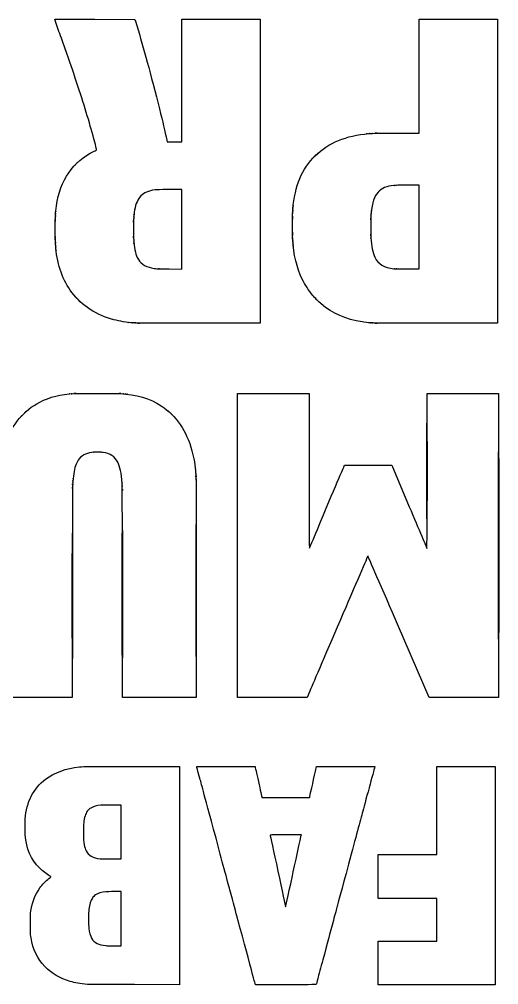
# Model space of a CAD drawing. Header units: millimetres. Extents: x -1349 to 1341, y -2680 to -1380.
# Drawn here: x -693 to -48, y -2680 to -1380 of the extents above; entities that cross this region are included whole.
import ezdxf

# ---------------------------------------------------------------- set-up
doc = ezdxf.new("R2010")
doc.units = ezdxf.units.MM
doc.layers.get('0').update_dxf_attribs({"linetype": 'CONTINUOUS'})

msp = doc.modelspace()

# ---------------------------------------------------------------- linework, layer by layer
for p, q in [((-643.1, -1385.6), (-645, -1380)), ((-645, -1380), (-591.2, -1380)), ((-591.2, -1380), (-537.3, -1380.1)), ((-537.3, -1380.1), (-536.6, -1382.3)), ((-474, -1462.4), (-474, -1380)), ((-474, -1380), (-421.4, -1380)), ((-421.4, -1380), (-368.7, -1380)), ((-368.7, -1380), (-368.7, -1584.6)), ((-155, -1456.6), (-155, -1380)), ((-155, -1380), (-102.3, -1380)), ((-102.3, -1380), (-49.6, -1380)), ((-49.6, -1380), (-49.6, -1584.6)), ((-474, -1544.9), (-474, -1462.4)), ((-155, -1533.2), (-155, -1456.6)), ((-182.2, -1533.2), (-155, -1533.2)), ((-495.4, -1538.1), (-494, -1544.8)), ((-494, -1544.8), (-484, -1544.8)), ((-484, -1544.8), (-474, -1544.9)), ((-294.8, -1563.6), (-294.2, -1563)), ((-294.1, -1563.1), (-294.8, -1563.6)), ((-368.7, -1584.6), (-368.7, -1789.2)), ((-49.6, -1584.6), (-49.6, -1789.2)), ((-474, -1609.2), (-491, -1609.2)), ((-474, -1662.7), (-474, -1609.2)), ((-155, -1603.4), (-170.4, -1603.4)), ((-155, -1659.8), (-155, -1603.4)), ((-474, -1716.2), (-474, -1662.7)), ((-155, -1716.1), (-155, -1659.8)), ((-528.9, -1707.9), (-529.4, -1707.5)), ((-529.3, -1707.5), (-528.9, -1707.9)), ((-491, -1716.1), (-474, -1716.2)), ((-170.4, -1716.1), (-155, -1716.1)), ((-615.6, -1755.3), (-616.1, -1755)), ((-616, -1754.9), (-615.6, -1755.3)), ((-610.1, -1760.8), (-609.7, -1761.3)), ((-609.7, -1761.3), (-610.1, -1760.9)), ((-292.2, -1758.1), (-290.4, -1759.9)), ((-290.4, -1759.9), (-292.2, -1758.1)), ((-368.7, -1789.2), (-452, -1789.1)), ((-49.6, -1789.2), (-132.7, -1789.1)), ((-399.2, -2088.4), (-399.2, -1883.8)), ((-399.2, -1883.8), (-351, -1883.8)), ((-351, -1883.8), (-302.8, -1883.8)), ((-302.8, -1883.8), (-302.8, -1988.2)), ((-144.2, -1988.1), (-144.2, -1883.8)), ((-144.2, -1883.8), (-96.1, -1883.8)), ((-96.1, -1883.8), (-48, -1883.8)), ((-48, -1883.8), (-48, -2088.4)), ((-488.6, -1910.9), (-489.3, -1910.3)), ((-489.2, -1910.3), (-488.6, -1910.9)), ((-487.2, -1912.3), (-488, -1911.6)), ((-487.9, -1911.6), (-487.2, -1912.3)), ((-486.1, -1913.5), (-486.7, -1912.9)), ((-486.6, -1912.8), (-486.1, -1913.5)), ((-255.7, -1981.2), (-255.3, -1980.3)), ((-255.3, -1980.3), (-223.5, -1980.3)), ((-223.5, -1980.3), (-191.7, -1980.3)), ((-191.7, -1980.3), (-168.2, -2036.2)), ((-399.2, -2293), (-399.2, -2088.4)), ((-48, -2088.4), (-48, -2293)), ((-621.4, -2151.6), (-621.5, -2293)), ((-554, -2293), (-554.1, -2150.5)), ((-454.9, -2145.1), (-454.8, -2293)), ((-141.4, -2293), (-182.5, -2197.7)), ((-302.1, -2284.6), (-305.7, -2292.9)), ((-671.1, -2293), (-720.7, -2293)), ((-621.5, -2293), (-671.1, -2293)), ((-504.4, -2293), (-554, -2293)), ((-454.8, -2293), (-504.4, -2293)), ((-352.5, -2293), (-399.2, -2293)), ((-305.7, -2292.9), (-352.5, -2293)), ((-94.7, -2293), (-141.4, -2293)), ((-48, -2293), (-94.7, -2293)), ((-539, -2385.9), (-477.2, -2385.9)), ((-477.2, -2385.9), (-477.2, -2532.8)), ((-294.4, -2392.5), (-293, -2385.9)), ((-293, -2385.9), (-253.7, -2385.9)), ((-366.6, -2427.2), (-366.4, -2427.7)), ((-366.4, -2427.7), (-334.3, -2427.7)), ((-334.3, -2427.7), (-302.2, -2427.7)), ((-302.2, -2427.7), (-302.1, -2427.3)), ((-555.8, -2437.9), (-568.5, -2437.9)), ((-555.8, -2474.2), (-555.8, -2437.9)), ((-555.8, -2510.5), (-555.8, -2474.2)), ((-313.3, -2478.1), (-334.3, -2478.1)), ((-313.4, -2478.6), (-313.3, -2478.1)), ((-568.6, -2510.5), (-555.8, -2510.5)), ((-477.2, -2532.8), (-477.2, -2679.8)), ((-555.8, -2554.5), (-565, -2554.5)), ((-555.8, -2591), (-555.8, -2554.5)), ((-555.8, -2627.4), (-555.8, -2591)), ((-565, -2627.4), (-555.8, -2627.4)), ((-477.2, -2679.8), (-538, -2679.7)), ((-375.2, -2679.8), (-375.6, -2678.2)), ((-334.3, -2679.8), (-375.2, -2679.8))]:
    msp.add_line(p, q)
msp.add_lwpolyline([(-52.4, -2532.8), (-52.4, -2679.8), (-131.1, -2679.8), (-209.9, -2679.8), (-209.9, -2650.4), (-209.9, -2621), (-170.4, -2621), (-130.9, -2621), (-130.9, -2592.2), (-130.9, -2563.5), (-170.4, -2563.5), (-209.9, -2563.5), (-209.9, -2534.1), (-209.9, -2504.7), (-170.4, -2504.7), (-130.9, -2504.7), (-130.9, -2445.3), (-130.9, -2385.9), (-91.7, -2385.9), (-52.4, -2385.9)], close=True)
for points in [[(-634.8, -1409.4), (-638.6, -1398.5), (-640.6, -1393), (-643.1, -1385.6)], [(-536.6, -1382.3), (-526.9, -1413.8), (-518.6, -1444.2), (-506.1, -1493.2)], [(-617.5, -1459.1), (-623.5, -1441.3), (-625.3, -1436.1), (-634.8, -1409.4)], [(-593.6, -1536.7), (-599.7, -1514.2), (-607.7, -1488.4), (-617.5, -1459.1)], [(-506.1, -1493.2), (-501, -1513.2), (-498.1, -1525.5), (-495.4, -1538.1)], [(-223, -1533.9), (-216, -1533.3), (-209.3, -1533.2), (-182.2, -1533.2)], [(-221.8, -1533.7), (-221.8, -1533.6), (-221.7, -1533.6), (-221.5, -1533.6)], [(-221.4, -1533.7), (-221.5, -1533.8), (-221.7, -1533.8), (-221.8, -1533.7)], [(-221.5, -1533.6), (-221.3, -1533.6), (-221.2, -1533.7), (-221.4, -1533.7)], [(-218.7, -1533.5), (-218.8, -1533.5), (-218.7, -1533.4), (-218.5, -1533.4)], [(-218.2, -1533.5), (-218.3, -1533.6), (-218.6, -1533.6), (-218.7, -1533.5)], [(-218.5, -1533.4), (-218.2, -1533.4), (-218.1, -1533.5), (-218.2, -1533.5)], [(-218, -1533.5), (-218.1, -1533.4), (-218, -1533.4), (-217.7, -1533.4)], [(-217.6, -1533.5), (-217.8, -1533.6), (-217.9, -1533.6), (-218, -1533.5)], [(-217.7, -1533.4), (-217.5, -1533.4), (-217.5, -1533.5), (-217.6, -1533.5)], [(-214.5, -1533.3), (-214.8, -1533.3), (-214.6, -1533.2), (-214.1, -1533.2)], [(-213.6, -1533.3), (-213.9, -1533.4), (-214.3, -1533.4), (-214.5, -1533.3)], [(-214.1, -1533.2), (-213.6, -1533.2), (-213.4, -1533.3), (-213.6, -1533.3)], [(-213.1, -1533.3), (-213.2, -1533.3), (-213, -1533.2), (-212.6, -1533.2)], [(-212.3, -1533.3), (-212.5, -1533.4), (-212.9, -1533.4), (-213.1, -1533.3)], [(-212.6, -1533.2), (-212.2, -1533.2), (-212, -1533.3), (-212.3, -1533.3)], [(-211.9, -1533.3), (-211.9, -1533.2), (-211.8, -1533.2), (-211.6, -1533.2)], [(-211.5, -1533.3), (-211.6, -1533.4), (-211.8, -1533.4), (-211.9, -1533.3)], [(-211.6, -1533.2), (-211.4, -1533.2), (-211.3, -1533.3), (-211.5, -1533.3)], [(-588.7, -1555.7), (-588.7, -1555.2), (-591.8, -1543.1), (-593.6, -1536.7)], [(-294.7, -1563.7), (-276.9, -1546.3), (-252.9, -1536.4), (-223, -1533.9)], [(-226.3, -1534.1), (-226.4, -1534), (-226.3, -1534), (-226.1, -1534)], [(-226, -1534.1), (-226.1, -1534.2), (-226.3, -1534.2), (-226.3, -1534.1)], [(-226.1, -1534), (-225.9, -1534), (-225.8, -1534.1), (-226, -1534.1)], [(-224.2, -1533.9), (-224.2, -1533.8), (-224.1, -1533.8), (-223.9, -1533.8)], [(-223.8, -1533.9), (-223.9, -1534), (-224.1, -1534), (-224.2, -1533.9)], [(-223.9, -1533.8), (-223.7, -1533.8), (-223.6, -1533.9), (-223.8, -1533.9)], [(-642.8, -1631.2), (-637.8, -1596.3), (-620.8, -1571.7), (-592, -1557.6)], [(-592, -1557.6), (-589.9, -1556.6), (-588.7, -1555.9), (-588.7, -1555.7)], [(-614.8, -1573), (-614.5, -1572.7), (-614.3, -1572.6), (-614.3, -1572.7)], [(-614.1, -1572.5), (-614.4, -1572.7), (-614.4, -1572.7), (-614.2, -1572.4)], [(-614.2, -1572.4), (-613.9, -1572.1), (-613.7, -1572), (-613.7, -1572.2)], [(-613.7, -1572.2), (-613.7, -1572.2), (-613.9, -1572.4), (-614.1, -1572.5)], [(-324.7, -1635.6), (-322.2, -1604.5), (-312.3, -1580.8), (-294.7, -1563.7)], [(-297, -1566), (-297.3, -1566.3), (-297.6, -1566.5), (-297.6, -1566.5)], [(-297.6, -1566.5), (-297.7, -1566.5), (-297.5, -1566.3), (-297.2, -1566)], [(-297.2, -1566), (-297, -1565.8), (-296.7, -1565.5), (-296.7, -1565.5)], [(-296.7, -1565.5), (-296.6, -1565.5), (-296.8, -1565.8), (-297, -1566)], [(-295.6, -1564.5), (-296.1, -1565.1), (-296.6, -1565.5), (-296.6, -1565.5)], [(-296.6, -1565.5), (-296.7, -1565.5), (-296.3, -1565.1), (-295.8, -1564.5)], [(-295.8, -1564.5), (-295.2, -1564), (-294.7, -1563.5), (-294.7, -1563.5)], [(-294.7, -1563.5), (-294.6, -1563.5), (-295, -1564), (-295.6, -1564.5)], [(-294.2, -1563), (-293.6, -1562.4), (-293.5, -1562.3), (-293.5, -1562.4)], [(-293.5, -1562.4), (-293.5, -1562.5), (-293.8, -1562.7), (-294.1, -1563.1)], [(-291.6, -1560.8), (-291.9, -1561), (-292, -1561), (-291.7, -1560.7)], [(-291.7, -1560.7), (-291.4, -1560.4), (-291.3, -1560.3), (-291.3, -1560.4)], [(-291.3, -1560.4), (-291.3, -1560.5), (-291.4, -1560.6), (-291.6, -1560.8)], [(-619.3, -1577.7), (-619.6, -1577.9), (-619.6, -1577.9), (-619.3, -1577.6)], [(-619.3, -1577.6), (-619.1, -1577.3), (-618.9, -1577.1), (-618.9, -1577.3)], [(-618.9, -1577.3), (-618.9, -1577.4), (-619.1, -1577.5), (-619.3, -1577.7)], [(-618.7, -1577.1), (-619, -1577.3), (-619, -1577.3), (-618.7, -1577)], [(-618.7, -1577), (-618.5, -1576.7), (-618.3, -1576.6), (-618.3, -1576.7)], [(-618.3, -1576.7), (-618.3, -1576.8), (-618.5, -1576.9), (-618.7, -1577.1)], [(-617.8, -1576.2), (-618, -1576.5), (-618.2, -1576.6), (-618.3, -1576.6)], [(-618.3, -1576.6), (-618.3, -1576.6), (-618.2, -1576.5), (-618, -1576.2)], [(-618, -1576.2), (-617.8, -1576), (-617.6, -1575.8), (-617.6, -1575.8)], [(-617.6, -1575.8), (-617.5, -1575.8), (-617.6, -1576), (-617.8, -1576.2)], [(-614.7, -1573.1), (-615, -1573.3), (-615, -1573.3), (-614.8, -1573)], [(-614.3, -1572.7), (-614.3, -1572.8), (-614.5, -1572.9), (-614.7, -1573.1)], [(-510.2, -1609.7), (-519, -1611), (-525.1, -1613.6), (-529.3, -1617.8)], [(-491, -1609.2), (-505.6, -1609.3), (-508.2, -1609.4), (-510.2, -1609.7)], [(-505.5, -1609.3), (-505.6, -1609.2), (-505.5, -1609.2), (-505.3, -1609.2)], [(-505.2, -1609.3), (-505.3, -1609.4), (-505.5, -1609.4), (-505.5, -1609.3)], [(-505.3, -1609.2), (-505.1, -1609.2), (-505, -1609.3), (-505.2, -1609.3)], [(-504.9, -1609.3), (-505, -1609.3), (-504.8, -1609.2), (-504.5, -1609.2)], [(-504.3, -1609.3), (-504.5, -1609.4), (-504.7, -1609.4), (-504.9, -1609.3)], [(-504.5, -1609.2), (-504.2, -1609.2), (-504.1, -1609.3), (-504.3, -1609.3)], [(-188.8, -1603.7), (-198.5, -1604.7), (-205.3, -1607.6), (-210.1, -1612.6)], [(-208.7, -1611.4), (-209, -1611.6), (-209, -1611.6), (-208.8, -1611.3)], [(-208.8, -1611.3), (-208.5, -1611), (-208.3, -1610.9), (-208.3, -1611)], [(-208.3, -1611), (-208.3, -1611.1), (-208.5, -1611.2), (-208.7, -1611.4)], [(-170.4, -1603.4), (-183, -1603.4), (-186.5, -1603.5), (-188.8, -1603.7)], [(-188.4, -1603.7), (-188.5, -1603.7), (-188.4, -1603.6), (-188.2, -1603.6)], [(-188.1, -1603.8), (-188.2, -1603.8), (-188.4, -1603.8), (-188.4, -1603.7)], [(-188.2, -1603.6), (-188, -1603.7), (-187.9, -1603.7), (-188.1, -1603.8)], [(-185.7, -1603.6), (-185.9, -1603.5), (-185.7, -1603.5), (-185.3, -1603.5)], [(-185, -1603.6), (-185.2, -1603.6), (-185.5, -1603.6), (-185.7, -1603.6)], [(-185.3, -1603.5), (-184.9, -1603.5), (-184.8, -1603.5), (-185, -1603.6)], [(-529.3, -1617.8), (-533.4, -1621.9), (-536.1, -1628.1), (-537.6, -1637)], [(-530, -1618.5), (-530.3, -1618.8), (-530.3, -1618.8), (-530, -1618.5)], [(-530, -1618.5), (-529.8, -1618.1), (-529.6, -1618), (-529.6, -1618.2)], [(-529.6, -1618.2), (-529.6, -1618.2), (-529.8, -1618.4), (-530, -1618.5)], [(-529.4, -1617.9), (-529.7, -1618.2), (-529.7, -1618.2), (-529.4, -1617.9)], [(-529.4, -1617.9), (-529.2, -1617.5), (-529, -1617.4), (-529, -1617.6)], [(-529, -1617.6), (-529, -1617.6), (-529.2, -1617.8), (-529.4, -1617.9)], [(-210.1, -1612.6), (-215.3, -1618.1), (-218.2, -1626.9), (-219.6, -1641.1)], [(-644.4, -1662.6), (-644.4, -1645.4), (-644.1, -1640.5), (-642.8, -1631.2)], [(-537.6, -1637), (-538.9, -1644.1), (-539.1, -1648.9), (-539.1, -1662.7)], [(-325, -1676), (-325.6, -1666.1), (-325.4, -1644.4), (-324.7, -1635.6)], [(-325, -1637.4), (-325, -1637.3), (-325, -1637.1), (-324.9, -1637)], [(-324.8, -1637.3), (-324.8, -1637.5), (-324.9, -1637.6), (-325, -1637.4)], [(-325, -1638), (-325, -1637.9), (-325, -1637.7), (-324.9, -1637.6)], [(-324.9, -1637), (-324.9, -1637), (-324.8, -1637.1), (-324.8, -1637.3)], [(-324.9, -1637.6), (-324.9, -1637.6), (-324.8, -1637.7), (-324.8, -1637.9)], [(-324.8, -1634.8), (-324.8, -1634.7), (-324.8, -1634.5), (-324.7, -1634.4)], [(-324.6, -1634.7), (-324.6, -1634.9), (-324.7, -1635), (-324.8, -1634.8)], [(-324.7, -1634.4), (-324.7, -1634.4), (-324.6, -1634.5), (-324.6, -1634.7)], [(-324.6, -1632.6), (-324.6, -1632.5), (-324.6, -1632.3), (-324.5, -1632.3)], [(-324.4, -1632.5), (-324.5, -1632.7), (-324.5, -1632.8), (-324.6, -1632.6)], [(-324.5, -1632.3), (-324.5, -1632.2), (-324.4, -1632.3), (-324.4, -1632.5)], [(-324.4, -1630.7), (-324.4, -1630.5), (-324.4, -1630.3), (-324.3, -1630.3)], [(-324.2, -1630.5), (-324.3, -1630.8), (-324.3, -1630.8), (-324.4, -1630.7)], [(-324.3, -1630.3), (-324.3, -1630.2), (-324.2, -1630.3), (-324.2, -1630.5)], [(-219.2, -1638), (-219.2, -1637.9), (-219.2, -1637.7), (-219.2, -1637.6)], [(-219.2, -1637.6), (-219.1, -1637.6), (-219.1, -1637.7), (-219.1, -1637.9)], [(-644.4, -1649.5), (-644.5, -1649.3), (-644.5, -1648.9), (-644.4, -1648.6)], [(-644.4, -1651.2), (-644.5, -1650.9), (-644.5, -1650.5), (-644.4, -1650.2)], [(-644.4, -1648.6), (-644.4, -1648.4), (-644.4, -1648.6), (-644.4, -1649.1)], [(-644.4, -1649.1), (-644.4, -1649.6), (-644.4, -1649.8), (-644.4, -1649.5)], [(-644.4, -1650.2), (-644.4, -1650), (-644.4, -1650.2), (-644.4, -1650.8)], [(-644.2, -1644.8), (-644.3, -1644.6), (-644.3, -1644.4), (-644.2, -1644.3)], [(-644.2, -1645.3), (-644.3, -1645.2), (-644.3, -1645), (-644.2, -1645)], [(-644.2, -1644.3), (-644.2, -1644.1), (-644.1, -1644.2), (-644.1, -1644.5)], [(-644.1, -1644.5), (-644.1, -1644.8), (-644.2, -1644.9), (-644.2, -1644.8)], [(-644.2, -1645), (-644.2, -1644.9), (-644.1, -1645), (-644.1, -1645.2)], [(-644.1, -1645.2), (-644.1, -1645.5), (-644.2, -1645.5), (-644.2, -1645.3)], [(-644, -1641.6), (-644.1, -1641.4), (-644.1, -1641.3), (-644, -1641.2)], [(-644, -1642.2), (-644.1, -1642), (-644.1, -1641.8), (-644, -1641.8)], [(-644, -1641.2), (-644, -1641.1), (-643.9, -1641.2), (-643.9, -1641.4)], [(-643.9, -1641.4), (-643.9, -1641.7), (-644, -1641.7), (-644, -1641.6)], [(-644, -1641.8), (-644, -1641.7), (-643.9, -1641.8), (-643.9, -1642)], [(-643.9, -1642), (-643.9, -1642.3), (-644, -1642.3), (-644, -1642.2)], [(-643.8, -1639.2), (-643.9, -1639), (-643.9, -1638.9), (-643.8, -1638.8)], [(-643.8, -1638.8), (-643.8, -1638.7), (-643.7, -1638.9), (-643.7, -1639.1)], [(-643.7, -1639.1), (-643.7, -1639.3), (-643.8, -1639.3), (-643.8, -1639.2)], [(-538.9, -1648.3), (-538.9, -1648.2), (-538.9, -1648), (-538.9, -1647.8)], [(-538.9, -1647.8), (-538.8, -1647.7), (-538.8, -1647.8), (-538.8, -1648.1)], [(-538.8, -1648.1), (-538.8, -1648.4), (-538.8, -1648.5), (-538.9, -1648.3)], [(-538.7, -1645.2), (-538.6, -1645.1), (-538.5, -1645.2), (-538.6, -1645.4)], [(-538.7, -1645.5), (-538.7, -1645.4), (-538.7, -1645.2), (-538.7, -1645.2)], [(-538.6, -1645.4), (-538.6, -1645.6), (-538.6, -1645.7), (-538.7, -1645.5)], [(-538.5, -1643.4), (-538.5, -1643.2), (-538.5, -1643), (-538.5, -1643)], [(-538.5, -1643), (-538.4, -1642.9), (-538.3, -1643), (-538.4, -1643.2)], [(-538.4, -1643.2), (-538.4, -1643.5), (-538.4, -1643.5), (-538.5, -1643.4)], [(-325.4, -1644.9), (-325.3, -1644.6), (-325.3, -1644.9), (-325.3, -1645.4)], [(-325.4, -1645.8), (-325.4, -1645.5), (-325.4, -1645.1), (-325.4, -1644.9)], [(-325.3, -1645.4), (-325.3, -1645.9), (-325.3, -1646.1), (-325.4, -1645.8)], [(-325.4, -1646.6), (-325.3, -1646.4), (-325.3, -1646.6), (-325.3, -1647.1)], [(-325.4, -1647.5), (-325.4, -1647.3), (-325.4, -1646.9), (-325.4, -1646.6)], [(-325.3, -1647.1), (-325.3, -1647.6), (-325.3, -1647.8), (-325.4, -1647.5)], [(-325.4, -1648.2), (-325.3, -1648), (-325.3, -1648.2), (-325.3, -1648.7)], [(-325.4, -1649.1), (-325.4, -1648.9), (-325.4, -1648.5), (-325.4, -1648.2)], [(-325.3, -1648.7), (-325.3, -1649.2), (-325.3, -1649.4), (-325.4, -1649.1)], [(-325.2, -1640.1), (-325.1, -1640), (-325.1, -1640.1), (-325.1, -1640.4)], [(-325.2, -1640.7), (-325.2, -1640.5), (-325.2, -1640.2), (-325.2, -1640.1)], [(-325.1, -1640.4), (-325.1, -1640.8), (-325.1, -1640.9), (-325.2, -1640.7)], [(-325.2, -1641.4), (-325.2, -1641.2), (-325.2, -1641.1), (-325.1, -1641)], [(-325, -1641.3), (-325, -1641.5), (-325.1, -1641.5), (-325.2, -1641.4)], [(-325.1, -1641), (-325.1, -1640.9), (-325, -1641), (-325, -1641.3)], [(-324.8, -1637.9), (-324.8, -1638.1), (-324.9, -1638.2), (-325, -1638)], [(-219.6, -1641.1), (-220, -1645.5), (-220.2, -1668.2), (-219.9, -1673.9)], [(-220, -1648.4), (-220, -1648.2), (-220, -1648), (-220, -1647.8)], [(-220, -1647.8), (-219.9, -1647.7), (-219.9, -1647.9), (-219.9, -1648.2)], [(-219.9, -1648.2), (-219.9, -1648.5), (-219.9, -1648.6), (-220, -1648.4)], [(-220, -1649), (-219.9, -1648.8), (-219.9, -1649), (-219.9, -1649.6)], [(-220, -1650), (-220, -1649.7), (-220, -1649.3), (-220, -1649)], [(-219.9, -1649.6), (-219.9, -1650.1), (-219.9, -1650.3), (-220, -1650)], [(-219.8, -1644.5), (-219.7, -1644.3), (-219.7, -1644.5), (-219.7, -1644.8)], [(-219.8, -1645), (-219.8, -1644.9), (-219.8, -1644.6), (-219.8, -1644.5)], [(-219.7, -1644.8), (-219.7, -1645.1), (-219.7, -1645.2), (-219.8, -1645)], [(-219.6, -1641.7), (-219.5, -1641.5), (-219.5, -1641.7), (-219.5, -1641.9)], [(-219.6, -1642.2), (-219.6, -1642), (-219.6, -1641.8), (-219.6, -1641.7)], [(-219.5, -1641.9), (-219.5, -1642.2), (-219.5, -1642.3), (-219.6, -1642.2)], [(-219.1, -1637.9), (-219.1, -1638.1), (-219.1, -1638.2), (-219.2, -1638)], [(-644.4, -1652.3), (-644.5, -1652.2), (-644.5, -1651.9), (-644.4, -1651.8)], [(-644.4, -1650.8), (-644.4, -1651.3), (-644.4, -1651.5), (-644.4, -1651.2)], [(-644.4, -1651.8), (-644.4, -1651.7), (-644.3, -1651.8), (-644.3, -1652)], [(-644.3, -1652), (-644.3, -1652.3), (-644.4, -1652.4), (-644.4, -1652.3)], [(-643.6, -1687.8), (-644.3, -1680.6), (-644.4, -1677.3), (-644.4, -1662.6)], [(-539.1, -1651.6), (-539.1, -1651.4), (-539.1, -1651.1), (-539.1, -1651)], [(-539.1, -1651), (-539, -1650.9), (-539, -1651), (-539, -1651.4)], [(-539, -1651.4), (-539, -1651.7), (-539, -1651.8), (-539.1, -1651.6)], [(-539.1, -1652.2), (-539, -1652), (-539, -1652.2), (-539, -1652.6)], [(-539.1, -1653.1), (-539.1, -1652.8), (-539.1, -1652.4), (-539.1, -1652.2)], [(-539, -1652.6), (-539, -1653.1), (-539, -1653.3), (-539.1, -1653.1)], [(-539.1, -1662.7), (-539.1, -1668.7), (-539, -1675.1), (-538.9, -1676.9)], [(-644.4, -1673.5), (-644.5, -1673.3), (-644.5, -1672.9), (-644.4, -1672.6)], [(-644.4, -1674.8), (-644.5, -1674.6), (-644.5, -1674.3), (-644.4, -1674.1)], [(-644.4, -1676.6), (-644.5, -1676.3), (-644.5, -1675.8), (-644.4, -1675.5)], [(-644.4, -1672.6), (-644.4, -1672.4), (-644.4, -1672.6), (-644.4, -1673.1)], [(-644.4, -1673.1), (-644.4, -1673.6), (-644.4, -1673.8), (-644.4, -1673.5)], [(-644.4, -1674.1), (-644.4, -1673.9), (-644.4, -1674.1), (-644.4, -1674.5)], [(-644.4, -1674.5), (-644.4, -1674.9), (-644.4, -1675), (-644.4, -1674.8)], [(-644.4, -1675.5), (-644.4, -1675.2), (-644.4, -1675.5), (-644.4, -1676.1)], [(-644.4, -1676.1), (-644.4, -1676.7), (-644.4, -1676.9), (-644.4, -1676.6)], [(-539.1, -1672.2), (-539, -1672), (-539, -1672.2), (-539, -1672.7)], [(-539.1, -1673.1), (-539.1, -1672.9), (-539.1, -1672.5), (-539.1, -1672.2)], [(-539, -1672.7), (-539, -1673.2), (-539, -1673.4), (-539.1, -1673.1)], [(-539.1, -1674.2), (-539.1, -1674), (-539.1, -1673.8), (-539.1, -1673.6)], [(-539.1, -1673.6), (-539, -1673.5), (-539, -1673.6), (-539, -1674)], [(-539, -1674), (-539, -1674.3), (-539, -1674.4), (-539.1, -1674.2)], [(-325.4, -1666.9), (-325.3, -1666.6), (-325.3, -1666.8), (-325.3, -1667.3)], [(-325.4, -1667.8), (-325.4, -1667.5), (-325.4, -1667.1), (-325.4, -1666.9)], [(-325.3, -1667.3), (-325.3, -1667.8), (-325.3, -1668), (-325.4, -1667.8)], [(-325.4, -1668.4), (-325.3, -1668.2), (-325.3, -1668.4), (-325.3, -1668.8)], [(-325.4, -1669.2), (-325.4, -1668.9), (-325.4, -1668.6), (-325.4, -1668.4)], [(-325.3, -1668.8), (-325.3, -1669.3), (-325.3, -1669.4), (-325.4, -1669.2)], [(-325.4, -1670), (-325.3, -1669.7), (-325.3, -1669.9), (-325.3, -1670.5)], [(-325.4, -1671), (-325.4, -1670.7), (-325.4, -1670.3), (-325.4, -1670)], [(-325.3, -1670.5), (-325.3, -1671.1), (-325.3, -1671.3), (-325.4, -1671)], [(-325.2, -1674.9), (-325.2, -1674.8), (-325.2, -1674.6), (-325.2, -1674.4)], [(-325.2, -1674.4), (-325.1, -1674.3), (-325.1, -1674.4), (-325.1, -1674.7)], [(-325.1, -1674.7), (-325.1, -1674.9), (-325.1, -1675.1), (-325.2, -1674.9)], [(-325.2, -1675.8), (-325.2, -1675.6), (-325.2, -1675.3), (-325.2, -1675.2)], [(-325.2, -1675.2), (-325.1, -1675.1), (-325.1, -1675.2), (-325.1, -1675.6)], [(-325.1, -1675.6), (-325.1, -1675.9), (-325.1, -1676), (-325.2, -1675.8)], [(-312.1, -1729.8), (-319.6, -1714.4), (-323.8, -1696.9), (-325, -1676)], [(-220, -1669.5), (-219.9, -1669.2), (-219.9, -1669.5), (-219.9, -1670)], [(-220, -1670.5), (-220, -1670.1), (-220, -1669.7), (-220, -1669.5)], [(-219.9, -1670), (-219.9, -1670.6), (-219.9, -1670.8), (-220, -1670.5)], [(-220, -1671.6), (-220, -1671.4), (-220, -1671.2), (-220, -1671)], [(-220, -1671), (-219.9, -1670.9), (-219.9, -1671.1), (-219.9, -1671.4)], [(-219.9, -1671.4), (-219.9, -1671.7), (-219.9, -1671.8), (-220, -1671.6)], [(-219.9, -1673.9), (-219.2, -1685.6), (-217.5, -1694.1), (-214.5, -1700.4)], [(-219.8, -1675), (-219.8, -1674.8), (-219.8, -1674.6), (-219.8, -1674.4)], [(-219.8, -1674.4), (-219.7, -1674.3), (-219.7, -1674.4), (-219.7, -1674.8)], [(-219.7, -1674.8), (-219.7, -1675.1), (-219.7, -1675.2), (-219.8, -1675)], [(-644.2, -1680.3), (-644.3, -1680.1), (-644.3, -1679.9), (-644.2, -1679.9)], [(-644.2, -1681.2), (-644.3, -1681), (-644.3, -1680.7), (-644.2, -1680.6)], [(-644.2, -1679.9), (-644.2, -1679.8), (-644.1, -1679.9), (-644.1, -1680.1)], [(-644.1, -1680.1), (-644.1, -1680.4), (-644.2, -1680.4), (-644.2, -1680.3)], [(-644.2, -1680.6), (-644.2, -1680.4), (-644.1, -1680.6), (-644.1, -1680.9)], [(-644.1, -1680.9), (-644.2, -1681.2), (-644.2, -1681.4), (-644.2, -1681.2)], [(-644, -1684.2), (-644.1, -1684.1), (-644.1, -1683.9), (-644, -1683.7)], [(-644, -1683.7), (-644, -1683.6), (-643.9, -1683.7), (-643.9, -1684)], [(-643.9, -1684), (-643.9, -1684.3), (-644, -1684.4), (-644, -1684.2)], [(-643.8, -1686.6), (-643.9, -1686.5), (-643.9, -1686.3), (-643.8, -1686.2)], [(-643.8, -1686.2), (-643.8, -1686.2), (-643.7, -1686.3), (-643.7, -1686.5)], [(-643.7, -1686.5), (-643.7, -1686.7), (-643.8, -1686.8), (-643.8, -1686.6)], [(-622, -1747.7), (-634.1, -1731.6), (-641.3, -1711.6), (-643.6, -1687.8)], [(-538.9, -1677), (-538.8, -1676.9), (-538.8, -1677), (-538.8, -1677.2)], [(-538.9, -1676.9), (-538.3, -1687.2), (-536.7, -1694.9), (-534, -1700.8)], [(-538.9, -1677.5), (-538.9, -1677.4), (-538.9, -1677.1), (-538.9, -1677)], [(-538.8, -1677.2), (-538.8, -1677.5), (-538.8, -1677.6), (-538.9, -1677.5)], [(-538.7, -1680.1), (-538.7, -1679.9), (-538.7, -1679.8), (-538.7, -1679.7)], [(-538.7, -1679.7), (-538.6, -1679.6), (-538.5, -1679.7), (-538.6, -1679.9)], [(-538.6, -1679.9), (-538.6, -1680.2), (-538.6, -1680.2), (-538.7, -1680.1)], [(-538.5, -1681.9), (-538.4, -1681.8), (-538.3, -1681.9), (-538.4, -1682.1)], [(-538.5, -1682.2), (-538.5, -1682.1), (-538.5, -1681.9), (-538.5, -1681.9)], [(-538.4, -1682.1), (-538.4, -1682.4), (-538.4, -1682.4), (-538.5, -1682.2)], [(-325, -1678.3), (-325, -1678.1), (-325, -1678), (-324.9, -1677.9)], [(-324.8, -1678.2), (-324.8, -1678.4), (-324.9, -1678.4), (-325, -1678.3)], [(-325, -1678.9), (-325, -1678.7), (-325, -1678.6), (-324.9, -1678.5)], [(-324.8, -1678.8), (-324.8, -1679), (-324.9, -1679), (-325, -1678.9)], [(-324.9, -1677.9), (-324.9, -1677.8), (-324.8, -1678), (-324.8, -1678.2)], [(-324.9, -1678.5), (-324.9, -1678.4), (-324.8, -1678.5), (-324.8, -1678.8)], [(-324.8, -1681.5), (-324.8, -1681.3), (-324.8, -1681.1), (-324.7, -1681.1)], [(-324.6, -1681.3), (-324.6, -1681.6), (-324.7, -1681.6), (-324.8, -1681.5)], [(-324.7, -1681.1), (-324.7, -1681), (-324.6, -1681.1), (-324.6, -1681.3)], [(-324.6, -1683.6), (-324.6, -1683.5), (-324.6, -1683.3), (-324.5, -1683.3)], [(-324.4, -1683.5), (-324.5, -1683.7), (-324.5, -1683.8), (-324.6, -1683.6)], [(-324.5, -1683.3), (-324.5, -1683.2), (-324.4, -1683.3), (-324.4, -1683.5)], [(-324.4, -1685.6), (-324.4, -1685.5), (-324.4, -1685.3), (-324.3, -1685.2)], [(-324.2, -1685.5), (-324.3, -1685.7), (-324.3, -1685.8), (-324.4, -1685.6)], [(-324.3, -1685.2), (-324.3, -1685.2), (-324.2, -1685.3), (-324.2, -1685.5)], [(-643.4, -1690.6), (-643.5, -1690.4), (-643.5, -1690.3), (-643.4, -1690.2)], [(-643.4, -1690.2), (-643.4, -1690.1), (-643.3, -1690.3), (-643.3, -1690.5)], [(-643.3, -1690.5), (-643.3, -1690.7), (-643.4, -1690.7), (-643.4, -1690.6)], [(-534, -1700.8), (-530.6, -1708.1), (-524.3, -1712.7), (-514.7, -1714.8)], [(-214.5, -1700.4), (-210.2, -1709.5), (-201.9, -1714.5), (-188.8, -1715.8)], [(-529.4, -1707.5), (-529.8, -1707.2), (-529.9, -1707), (-529.7, -1707)], [(-529.7, -1707), (-529.7, -1707), (-529.5, -1707.2), (-529.3, -1707.5)], [(-529, -1707.9), (-529, -1707.7), (-528.9, -1707.8), (-528.6, -1708.2)], [(-528.7, -1708.2), (-528.9, -1708.1), (-529, -1707.9), (-529, -1707.9)], [(-528.6, -1708.2), (-528.3, -1708.5), (-528.4, -1708.5), (-528.7, -1708.2)], [(-514.7, -1714.8), (-509.5, -1716), (-509.3, -1716), (-491, -1716.1)], [(-505.5, -1716.1), (-505.6, -1716), (-505.5, -1716), (-505.3, -1716)], [(-505.2, -1716.1), (-505.3, -1716.1), (-505.5, -1716.1), (-505.5, -1716.1)], [(-505.3, -1716), (-505.1, -1716), (-505, -1716), (-505.2, -1716.1)], [(-504.9, -1716.1), (-505, -1716), (-504.8, -1716), (-504.5, -1716)], [(-504.3, -1716.1), (-504.5, -1716.1), (-504.7, -1716.1), (-504.9, -1716.1)], [(-504.5, -1716), (-504.2, -1716), (-504.1, -1716), (-504.3, -1716.1)], [(-188.8, -1715.8), (-186.5, -1716.1), (-183, -1716.1), (-170.4, -1716.1)], [(-188.4, -1715.9), (-188.5, -1715.8), (-188.4, -1715.8), (-188.2, -1715.8)], [(-188.1, -1715.9), (-188.2, -1715.9), (-188.4, -1715.9), (-188.4, -1715.9)], [(-188.2, -1715.8), (-188, -1715.8), (-187.9, -1715.8), (-188.1, -1715.9)], [(-185.7, -1716.1), (-185.9, -1716), (-185.7, -1716), (-185.3, -1716)], [(-185, -1716.1), (-185.2, -1716.1), (-185.5, -1716.1), (-185.7, -1716.1)], [(-185.3, -1716), (-184.9, -1716), (-184.8, -1716), (-185, -1716.1)], [(-298, -1751.7), (-303.8, -1744.7), (-308.1, -1738.1), (-312.1, -1729.8)], [(-565.5, -1784.5), (-589, -1778.4), (-608.3, -1765.8), (-622, -1747.7)], [(-616.1, -1755), (-616.5, -1754.6), (-616.6, -1754.4), (-616.5, -1754.4)], [(-616.5, -1754.4), (-616.4, -1754.4), (-616.2, -1754.6), (-616, -1754.9)], [(-286.6, -1763.2), (-289.4, -1760.8), (-295.6, -1754.6), (-298, -1751.7)], [(-615.3, -1755.7), (-615.3, -1755.5), (-615.2, -1755.7), (-614.9, -1756)], [(-615, -1756.1), (-615.2, -1755.9), (-615.3, -1755.7), (-615.3, -1755.7)], [(-614.9, -1756), (-614.7, -1756.3), (-614.7, -1756.3), (-615, -1756.1)], [(-611.2, -1759.8), (-611.5, -1759.6), (-611.7, -1759.4), (-611.5, -1759.4)], [(-611.5, -1759.4), (-611.4, -1759.4), (-611.3, -1759.6), (-611.1, -1759.8)], [(-611.1, -1759.8), (-610.9, -1760.1), (-610.9, -1760.1), (-611.2, -1759.8)], [(-610.1, -1760.9), (-610.5, -1760.6), (-610.7, -1760.4), (-610.5, -1760.4)], [(-610.5, -1760.4), (-610.5, -1760.4), (-610.3, -1760.6), (-610.1, -1760.8)], [(-294.1, -1756.3), (-294.1, -1756.1), (-293.8, -1756.4), (-292.2, -1758.1)], [(-292.2, -1758.1), (-293.2, -1757.1), (-294.1, -1756.3), (-294.1, -1756.3)], [(-231.7, -1787.4), (-253.5, -1784), (-271.5, -1776.1), (-286.6, -1763.2)], [(-538, -1788.8), (-549.3, -1787.9), (-557.2, -1786.6), (-565.5, -1784.5)], [(-546.8, -1788.1), (-546.9, -1788), (-546.8, -1788), (-546.6, -1788)], [(-546.4, -1788.1), (-546.6, -1788.2), (-546.8, -1788.2), (-546.8, -1788.1)], [(-546.6, -1788), (-546.3, -1788), (-546.3, -1788.1), (-546.4, -1788.1)], [(-542.5, -1788.5), (-542.5, -1788.4), (-542.4, -1788.4), (-542.2, -1788.4)], [(-542.1, -1788.5), (-542.2, -1788.6), (-542.4, -1788.6), (-542.5, -1788.5)], [(-542.2, -1788.4), (-542, -1788.4), (-541.9, -1788.4), (-542.1, -1788.5)], [(-540.6, -1788.7), (-540.7, -1788.7), (-540.6, -1788.6), (-540.3, -1788.6)], [(-540.1, -1788.7), (-540.2, -1788.8), (-540.4, -1788.8), (-540.6, -1788.7)], [(-540.3, -1788.6), (-540.1, -1788.6), (-539.9, -1788.7), (-540.1, -1788.7)], [(-452, -1789.1), (-512.2, -1789.1), (-536, -1789), (-538, -1788.8)], [(-537.6, -1788.9), (-537.7, -1788.8), (-537.6, -1788.8), (-537.3, -1788.8)], [(-537.1, -1788.9), (-537.2, -1789), (-537.5, -1789), (-537.6, -1788.9)], [(-537.3, -1788.8), (-537.1, -1788.8), (-537, -1788.8), (-537.1, -1788.9)], [(-536.9, -1788.9), (-537, -1788.8), (-536.8, -1788.8), (-536.6, -1788.8)], [(-536.5, -1788.9), (-536.7, -1789), (-536.8, -1789), (-536.9, -1788.9)], [(-536.6, -1788.8), (-536.4, -1788.8), (-536.4, -1788.8), (-536.5, -1788.9)], [(-533.4, -1789.1), (-533.7, -1789.1), (-533.5, -1789), (-533, -1789)], [(-532.5, -1789.1), (-532.8, -1789.2), (-533.2, -1789.2), (-533.4, -1789.1)], [(-533, -1789), (-532.5, -1789), (-532.3, -1789.1), (-532.5, -1789.1)], [(-531.9, -1789.1), (-532.1, -1789.1), (-531.9, -1789), (-531.5, -1789)], [(-531.1, -1789.1), (-531.4, -1789.2), (-531.8, -1789.2), (-531.9, -1789.1)], [(-531.5, -1789), (-531.1, -1789), (-530.9, -1789.1), (-531.1, -1789.1)], [(-218.7, -1788.8), (-223.2, -1788.4), (-228.8, -1787.8), (-231.7, -1787.4)], [(-223.4, -1788.5), (-223.4, -1788.4), (-223.3, -1788.4), (-223.1, -1788.4)], [(-223, -1788.5), (-223.1, -1788.6), (-223.3, -1788.6), (-223.4, -1788.5)], [(-223.1, -1788.4), (-222.9, -1788.4), (-222.8, -1788.4), (-223, -1788.5)], [(-221.2, -1788.7), (-221.2, -1788.6), (-221.1, -1788.6), (-220.9, -1788.6)], [(-220.8, -1788.7), (-220.9, -1788.8), (-221.1, -1788.8), (-221.2, -1788.7)], [(-220.9, -1788.6), (-220.7, -1788.6), (-220.6, -1788.6), (-220.8, -1788.7)], [(-220.6, -1788.7), (-220.7, -1788.6), (-220.5, -1788.6), (-220.3, -1788.6)], [(-220.2, -1788.7), (-220.4, -1788.8), (-220.5, -1788.8), (-220.6, -1788.7)], [(-220.3, -1788.6), (-220.1, -1788.6), (-220, -1788.6), (-220.2, -1788.7)], [(-132.7, -1789.1), (-195.5, -1789.1), (-216.5, -1789), (-218.7, -1788.8)], [(-218.3, -1788.9), (-218.4, -1788.8), (-218.3, -1788.8), (-218.1, -1788.8)], [(-217.8, -1788.9), (-218, -1789), (-218.2, -1789), (-218.3, -1788.9)], [(-218.1, -1788.8), (-217.8, -1788.8), (-217.7, -1788.8), (-217.8, -1788.9)], [(-217.5, -1788.9), (-217.7, -1788.8), (-217.5, -1788.8), (-217.3, -1788.8)], [(-217, -1788.9), (-217.2, -1789), (-217.4, -1789), (-217.5, -1788.9)], [(-217.3, -1788.8), (-217, -1788.8), (-216.9, -1788.8), (-217, -1788.9)], [(-214.1, -1789.1), (-214.4, -1789.1), (-214.2, -1789), (-213.7, -1789)], [(-213.3, -1789.1), (-213.5, -1789.2), (-213.9, -1789.2), (-214.1, -1789.1)], [(-213.7, -1789), (-213.2, -1789), (-213, -1789.1), (-213.3, -1789.1)], [(-212.7, -1789.1), (-212.8, -1789.1), (-212.7, -1789), (-212.3, -1789)], [(-212, -1789.1), (-212.2, -1789.2), (-212.5, -1789.2), (-212.7, -1789.1)], [(-212.3, -1789), (-211.9, -1789), (-211.8, -1789.1), (-212, -1789.1)], [(-211.7, -1789.1), (-211.7, -1789), (-211.6, -1789), (-211.4, -1789)], [(-211.3, -1789.1), (-211.4, -1789.2), (-211.6, -1789.2), (-211.7, -1789.1)], [(-211.4, -1789), (-211.2, -1789), (-211.1, -1789), (-211.3, -1789.1)], [(-665.2, -1895.4), (-651.6, -1888.4), (-637.2, -1884.8), (-619.1, -1884)], [(-625.6, -1884.3), (-625.7, -1884.3), (-625.5, -1884.2), (-625.3, -1884.2)], [(-625.2, -1884.4), (-625.4, -1884.4), (-625.5, -1884.4), (-625.6, -1884.3)], [(-625.3, -1884.2), (-625.1, -1884.2), (-625.1, -1884.3), (-625.2, -1884.4)], [(-622.9, -1884.2), (-623.1, -1884.1), (-622.9, -1884.1), (-622.7, -1884.1)], [(-622.4, -1884.2), (-622.6, -1884.2), (-622.8, -1884.2), (-622.9, -1884.2)], [(-622.7, -1884.1), (-622.4, -1884.1), (-622.3, -1884.1), (-622.4, -1884.2)], [(-622.2, -1884.1), (-622.3, -1884.1), (-622.2, -1884), (-622, -1884)], [(-621.8, -1884.2), (-622, -1884.2), (-622.2, -1884.2), (-622.2, -1884.1)], [(-622, -1884), (-621.7, -1884), (-621.7, -1884.1), (-621.8, -1884.2)], [(-619.2, -1884), (-619.4, -1883.9), (-619.2, -1883.9), (-618.7, -1883.9)], [(-618.3, -1884), (-618.5, -1884), (-618.9, -1884), (-619.2, -1884)], [(-619.1, -1884), (-615.1, -1883.9), (-562.4, -1883.8), (-557.5, -1884)], [(-618.7, -1883.9), (-618.2, -1883.9), (-618, -1883.9), (-618.3, -1884)], [(-617.8, -1884), (-617.9, -1883.9), (-617.7, -1883.9), (-617.4, -1883.9)], [(-617.2, -1884), (-617.4, -1884), (-617.6, -1884), (-617.8, -1884)], [(-617.4, -1883.9), (-617.1, -1883.9), (-617, -1883.9), (-617.2, -1884)], [(-616.9, -1883.9), (-616.9, -1883.9), (-616.8, -1883.8), (-616.6, -1883.8)], [(-616.5, -1884), (-616.6, -1884), (-616.8, -1884), (-616.9, -1883.9)], [(-616.6, -1883.8), (-616.4, -1883.8), (-616.3, -1883.9), (-616.5, -1884)], [(-558.3, -1884), (-558.5, -1883.9), (-558.4, -1883.9), (-558, -1883.9)], [(-557.6, -1884), (-557.8, -1884), (-558.1, -1884), (-558.3, -1884)], [(-558, -1883.9), (-557.6, -1883.9), (-557.4, -1883.9), (-557.6, -1884)], [(-557.5, -1884), (-535.6, -1884.7), (-516.9, -1890.2), (-501.7, -1900.4)], [(-557.1, -1884), (-557.3, -1883.9), (-557.1, -1883.9), (-556.7, -1883.9)], [(-556.4, -1884), (-556.6, -1884), (-557, -1884), (-557.1, -1884)], [(-556.7, -1883.9), (-556.3, -1883.9), (-556.1, -1883.9), (-556.4, -1884)], [(-553.6, -1884.1), (-553.6, -1884.1), (-553.5, -1884), (-553.3, -1884)], [(-553.2, -1884.2), (-553.3, -1884.2), (-553.5, -1884.2), (-553.6, -1884.1)], [(-553.3, -1884), (-553.1, -1884), (-553, -1884.1), (-553.2, -1884.2)], [(-553, -1884.1), (-553, -1884.1), (-552.9, -1884), (-552.7, -1884)], [(-552.6, -1884.2), (-552.7, -1884.2), (-552.9, -1884.2), (-553, -1884.1)], [(-552.7, -1884), (-552.5, -1884), (-552.4, -1884.1), (-552.6, -1884.2)], [(-550.4, -1884.3), (-550.5, -1884.3), (-550.3, -1884.2), (-550.1, -1884.2)], [(-550, -1884.4), (-550.2, -1884.4), (-550.3, -1884.4), (-550.4, -1884.3)], [(-550.1, -1884.2), (-549.9, -1884.2), (-549.9, -1884.3), (-550, -1884.4)], [(-548.2, -1884.5), (-548.3, -1884.5), (-548.2, -1884.4), (-547.9, -1884.4)], [(-547.8, -1884.6), (-548, -1884.6), (-548.1, -1884.6), (-548.2, -1884.5)], [(-547.9, -1884.4), (-547.7, -1884.4), (-547.7, -1884.5), (-547.8, -1884.6)], [(-711.6, -1950.6), (-702.5, -1925.4), (-686.4, -1906.3), (-665.2, -1895.4)], [(-685.3, -1909.6), (-685.6, -1909.9), (-685.7, -1909.9), (-685.4, -1909.6)], [(-685.4, -1909.6), (-685.1, -1909.2), (-685, -1909.1), (-685, -1909.3)], [(-685, -1909.3), (-685, -1909.3), (-685.1, -1909.5), (-685.3, -1909.6)], [(-684.3, -1908.7), (-684.7, -1908.9), (-684.7, -1908.9), (-684.4, -1908.6)], [(-684.4, -1908.6), (-684.2, -1908.2), (-684, -1908.1), (-684, -1908.3)], [(-684, -1908.3), (-684, -1908.3), (-684.1, -1908.5), (-684.3, -1908.7)], [(-501.7, -1900.4), (-481.9, -1913.6), (-467.8, -1934.4), (-460.5, -1960.9)], [(-492.3, -1907.5), (-492.3, -1907.4), (-492.1, -1907.5), (-491.9, -1907.8)], [(-492, -1907.9), (-492.1, -1907.7), (-492.3, -1907.6), (-492.3, -1907.5)], [(-491.9, -1907.8), (-491.6, -1908.1), (-491.6, -1908.1), (-492, -1907.9)], [(-489.3, -1910.3), (-489.9, -1909.8), (-490, -1909.6), (-489.9, -1909.6)], [(-489.9, -1909.6), (-489.8, -1909.6), (-489.5, -1909.9), (-489.2, -1910.3)], [(-690.5, -1914.8), (-690.8, -1915.1), (-690.8, -1915), (-690.6, -1914.7)], [(-690.6, -1914.7), (-690.3, -1914.4), (-690.1, -1914.3), (-690.1, -1914.5)], [(-690.1, -1914.5), (-690.1, -1914.5), (-690.3, -1914.7), (-690.5, -1914.8)], [(-689.5, -1913.8), (-689.8, -1914.1), (-689.8, -1914.1), (-689.6, -1913.7)], [(-689.6, -1913.7), (-689.3, -1913.4), (-689.2, -1913.3), (-689.2, -1913.5)], [(-689.2, -1913.5), (-689.2, -1913.5), (-689.3, -1913.7), (-689.5, -1913.8)], [(-488, -1911.6), (-488.7, -1911), (-488.8, -1910.8), (-488.7, -1910.8)], [(-488.7, -1910.8), (-488.6, -1910.8), (-488.3, -1911.1), (-487.9, -1911.6)], [(-486.7, -1912.9), (-487.3, -1912.4), (-487.4, -1912.2), (-487.3, -1912.2)], [(-487.3, -1912.2), (-487.2, -1912.2), (-487, -1912.5), (-486.6, -1912.8)], [(-144.4, -1935.8), (-144.4, -1907.2), (-144.3, -1930.7), (-144.3, -1988.1)], [(-144.4, -2040.2), (-144.4, -2011.5), (-144.4, -1964.5), (-144.4, -1935.8)], [(-460.5, -1960.9), (-457.9, -1970.4), (-456.3, -1980.3), (-455.3, -1993.2)], [(-48, -1986.1), (-47.9, -1929.8), (-47.9, -1975.8), (-47.9, -2088.4)], [(-613.7, -1973.7), (-614.9, -1975.5), (-616.1, -1978.2), (-617.1, -1981.2)], [(-595.4, -1963.1), (-603.7, -1964.2), (-609.7, -1967.7), (-613.7, -1973.7)], [(-611.3, -1970.8), (-611.6, -1971), (-611.6, -1971), (-611.4, -1970.7)], [(-611.4, -1970.7), (-611.1, -1970.4), (-611, -1970.3), (-611, -1970.4)], [(-611, -1970.4), (-611, -1970.5), (-611.1, -1970.6), (-611.3, -1970.8)], [(-610.1, -1969.5), (-610.3, -1969.8), (-610.5, -1969.9), (-610.5, -1969.9)], [(-610.5, -1969.9), (-610.6, -1969.9), (-610.5, -1969.8), (-610.3, -1969.5)], [(-610.3, -1969.5), (-610.1, -1969.3), (-609.9, -1969.2), (-609.8, -1969.2)], [(-609.8, -1969.2), (-609.8, -1969.2), (-609.9, -1969.3), (-610.1, -1969.5)], [(-580.1, -1963.1), (-583.2, -1962.7), (-592.2, -1962.7), (-595.4, -1963.1)], [(-593, -1962.9), (-593.1, -1962.9), (-593, -1962.8), (-592.7, -1962.8)], [(-592.5, -1962.9), (-592.6, -1963), (-592.8, -1963), (-593, -1962.9)], [(-592.7, -1962.8), (-592.4, -1962.8), (-592.3, -1962.9), (-592.5, -1962.9)], [(-583, -1962.9), (-583.2, -1962.9), (-583.1, -1962.8), (-582.8, -1962.8)], [(-582.5, -1962.9), (-582.7, -1963), (-582.9, -1963), (-583, -1962.9)], [(-582.8, -1962.8), (-582.5, -1962.8), (-582.4, -1962.9), (-582.5, -1962.9)], [(-580.8, -1963.1), (-580.8, -1963.1), (-580.7, -1963), (-580.5, -1963)], [(-580.4, -1963.1), (-580.5, -1963.2), (-580.7, -1963.2), (-580.8, -1963.1)], [(-580.5, -1963), (-580.3, -1963), (-580.2, -1963.1), (-580.4, -1963.1)], [(-560.3, -1976.2), (-564.1, -1968.7), (-570.6, -1964.3), (-580.1, -1963.1)], [(-617.1, -1981.2), (-619.2, -1987.5), (-620.3, -1994.7), (-621.1, -2006.8)], [(-554.4, -2005.1), (-555.5, -1990.5), (-557.2, -1982.4), (-560.3, -1976.2)], [(-455.9, -1985.7), (-456, -1985.5), (-456, -1985.3), (-455.9, -1985.3)], [(-455.9, -1985.3), (-455.8, -1985.2), (-455.8, -1985.3), (-455.8, -1985.5)], [(-455.8, -1985.5), (-455.8, -1985.8), (-455.9, -1985.8), (-455.9, -1985.7)], [(-302.8, -1988.2), (-302.8, -2075.9), (-302.7, -2092.4), (-302.5, -2092)], [(-291.8, -2066.7), (-268.2, -2010.7), (-256.1, -1982.1), (-255.7, -1981.2)], [(-144.3, -1988.1), (-144.3, -2045.5), (-144.4, -2069), (-144.4, -2040.2)], [(-144.4, -2092.3), (-144.3, -2092.4), (-144.2, -2046.4), (-144.2, -1988.1)], [(-48, -2190.8), (-48, -2134.5), (-48, -2042.4), (-48, -1986.1)], [(-620.6, -2000.7), (-620.7, -2000.6), (-620.7, -2000.4), (-620.6, -2000.4)], [(-620.6, -2000.4), (-620.5, -2000.3), (-620.5, -2000.4), (-620.5, -2000.6)], [(-620.5, -2000.6), (-620.5, -2000.9), (-620.6, -2000.9), (-620.6, -2000.7)], [(-620.4, -1998.8), (-620.5, -1998.6), (-620.5, -1998.4), (-620.4, -1998.4)], [(-620.4, -1998.4), (-620.3, -1998.3), (-620.3, -1998.4), (-620.3, -1998.6)], [(-620.3, -1998.6), (-620.3, -1998.9), (-620.4, -1998.9), (-620.4, -1998.8)], [(-455.3, -1992.2), (-455.4, -1992.1), (-455.4, -1991.9), (-455.3, -1991.8)], [(-455.3, -1991.8), (-455.3, -1991.8), (-455.2, -1991.9), (-455.2, -1992.1)], [(-455.2, -1992.1), (-455.2, -1992.3), (-455.3, -1992.4), (-455.3, -1992.2)], [(-455.3, -1993.2), (-454.9, -1996.9), (-454.9, -2008.1), (-454.9, -2145.1)], [(-455.1, -1995.2), (-455.2, -1995.1), (-455.2, -1994.8), (-455.1, -1994.7)], [(-455.1, -1995.8), (-455.2, -1995.6), (-455.2, -1995.5), (-455.1, -1995.4)], [(-455.1, -1994.7), (-455.1, -1994.6), (-455, -1994.7), (-455, -1994.9)], [(-455, -1994.9), (-455, -1995.2), (-455.1, -1995.3), (-455.1, -1995.2)], [(-455.1, -1995.4), (-455.1, -1995.3), (-455, -1995.5), (-455, -1995.7)], [(-455, -1995.7), (-455, -1995.9), (-455.1, -1995.9), (-455.1, -1995.8)], [(-454.9, -1999.3), (-455, -1999.1), (-455, -1998.8), (-454.9, -1998.6)], [(-454.9, -2000.3), (-455, -2000.1), (-455, -1999.8), (-454.9, -1999.7)], [(-454.9, -1998.6), (-454.9, -1998.4), (-454.8, -1998.5), (-454.8, -1998.9)], [(-454.8, -1998.9), (-454.8, -1999.3), (-454.9, -1999.5), (-454.9, -1999.3)], [(-454.9, -1999.7), (-454.9, -1999.5), (-454.8, -1999.7), (-454.8, -2000)], [(-454.8, -2000), (-454.8, -2000.3), (-454.9, -2000.4), (-454.9, -2000.3)], [(-621.1, -2006.8), (-621.3, -2009.2), (-621.4, -2047.6), (-621.4, -2151.6)], [(-621.2, -2010.4), (-621.3, -2010.2), (-621.3, -2009.9), (-621.2, -2009.8)], [(-621.2, -2011.7), (-621.3, -2011.4), (-621.3, -2011.1), (-621.2, -2010.9)], [(-621.2, -2009.8), (-621.2, -2009.6), (-621.1, -2009.8), (-621.1, -2010.1)], [(-621.1, -2010.1), (-621.1, -2010.5), (-621.2, -2010.6), (-621.2, -2010.4)], [(-621.2, -2010.9), (-621.2, -2010.7), (-621.1, -2010.9), (-621.1, -2011.3)], [(-621.1, -2011.3), (-621.1, -2011.8), (-621.2, -2011.9), (-621.2, -2011.7)], [(-621, -2005.9), (-621.1, -2005.8), (-621.1, -2005.6), (-621, -2005.5)], [(-621, -2006.7), (-621.1, -2006.6), (-621.1, -2006.3), (-621, -2006.2)], [(-621, -2005.5), (-620.9, -2005.5), (-620.9, -2005.6), (-620.9, -2005.8)], [(-620.9, -2005.8), (-620.9, -2006), (-621, -2006.1), (-621, -2005.9)], [(-621, -2006.2), (-621, -2006.1), (-620.9, -2006.2), (-620.9, -2006.5)], [(-620.9, -2006.5), (-620.9, -2006.7), (-621, -2006.8), (-621, -2006.7)], [(-620.8, -2003.3), (-620.9, -2003.2), (-620.9, -2003), (-620.8, -2002.9)], [(-620.8, -2002.9), (-620.7, -2002.9), (-620.7, -2003), (-620.7, -2003.2)], [(-620.7, -2003.2), (-620.7, -2003.4), (-620.8, -2003.5), (-620.8, -2003.3)], [(-554.7, -2002.3), (-554.8, -2002.2), (-554.8, -2002), (-554.7, -2001.8)], [(-554.7, -2001.8), (-554.7, -2001.7), (-554.6, -2001.8), (-554.6, -2002.1)], [(-554.6, -2002.1), (-554.6, -2002.4), (-554.7, -2002.5), (-554.7, -2002.3)], [(-554.5, -2005.1), (-554.6, -2005), (-554.6, -2004.8), (-554.5, -2004.6)], [(-554.5, -2004.6), (-554.5, -2004.5), (-554.4, -2004.6), (-554.4, -2004.9)], [(-554.4, -2004.9), (-554.4, -2005.1), (-554.5, -2005.3), (-554.5, -2005.1)], [(-554.1, -2150.5), (-554.1, -2045.6), (-554.2, -2007.2), (-554.4, -2005.1)], [(-554.3, -2008.1), (-554.4, -2008), (-554.4, -2007.7), (-554.3, -2007.6)], [(-554.4, -2008.5), (-554.3, -2008.3), (-554.3, -2008.5), (-554.3, -2008.8)], [(-554.4, -2009.2), (-554.4, -2009), (-554.4, -2008.7), (-554.4, -2008.5)], [(-554.3, -2008.8), (-554.3, -2009.2), (-554.3, -2009.4), (-554.4, -2009.2)], [(-554.3, -2007.6), (-554.3, -2007.5), (-554.2, -2007.6), (-554.2, -2007.8)], [(-554.2, -2007.8), (-554.2, -2008.1), (-554.3, -2008.2), (-554.3, -2008.1)], [(-554.2, -2013), (-554.2, -2012.9), (-554.2, -2012.7), (-554.1, -2012.7)], [(-554, -2012.9), (-554, -2013.2), (-554.1, -2013.2), (-554.2, -2013)], [(-554.2, -2014.5), (-554.2, -2014.2), (-554.2, -2013.8), (-554.2, -2013.5)], [(-554.2, -2013.5), (-554.1, -2013.3), (-554.1, -2013.6), (-554.1, -2014.1)], [(-554.1, -2014.1), (-554.1, -2014.6), (-554.1, -2014.8), (-554.2, -2014.5)], [(-554.1, -2012.7), (-554.1, -2012.6), (-554, -2012.7), (-554, -2012.9)], [(-168.2, -2036.2), (-155.2, -2066.9), (-144.5, -2092.2), (-144.4, -2092.3)], [(-454.7, -2077.2), (-454.7, -2037.6), (-454.7, -2070), (-454.7, -2149.1)], [(-621.4, -2087.9), (-621.4, -2050.2), (-621.4, -2081), (-621.4, -2156.3)], [(-554.2, -2084.4), (-554.1, -2046.2), (-554.1, -2077.5), (-554.1, -2154)], [(-454.7, -2221.1), (-454.8, -2181.5), (-454.8, -2116.7), (-454.7, -2077.2)], [(-302.5, -2092), (-302.4, -2091.7), (-297.5, -2080.3), (-291.8, -2066.7)], [(-621.4, -2224.7), (-621.5, -2187.1), (-621.5, -2125.5), (-621.4, -2087.9)], [(-554.2, -2223.5), (-554.2, -2185.2), (-554.2, -2122.6), (-554.2, -2084.4)], [(-47.9, -2088.4), (-47.9, -2201), (-47.9, -2247), (-48, -2190.8)], [(-223.8, -2102.5), (-223.9, -2102.5), (-240.7, -2141.6), (-261.2, -2189.4)], [(-182.5, -2197.7), (-205.2, -2145.4), (-223.8, -2102.5), (-223.8, -2102.5)], [(-621.4, -2156.3), (-621.4, -2231.5), (-621.4, -2262.3), (-621.4, -2224.7)], [(-554.1, -2154), (-554.1, -2230.5), (-554.1, -2261.8), (-554.2, -2223.5)], [(-454.7, -2149.1), (-454.7, -2228.3), (-454.7, -2260.7), (-454.7, -2221.1)], [(-261.2, -2189.4), (-281.7, -2237.1), (-300.1, -2280), (-302.1, -2284.6)], [(-657.3, -2403), (-645.5, -2394), (-629.8, -2388.4), (-611.6, -2386.6)], [(-611.6, -2386.6), (-604.8, -2385.9), (-600.8, -2385.9), (-539, -2385.9)], [(-454, -2386.1), (-454, -2385.9), (-444.8, -2385.9), (-414.8, -2385.9)], [(-450.6, -2399), (-452.5, -2392), (-454, -2386.2), (-454, -2386.1)], [(-414.8, -2385.9), (-393.3, -2385.9), (-375.6, -2385.9), (-375.6, -2386)], [(-375.6, -2386), (-375.6, -2386), (-373.6, -2395.2), (-371.1, -2406.4)], [(-253.7, -2385.9), (-221.9, -2385.9), (-214.5, -2385.9), (-214.5, -2386.1)], [(-214.5, -2386.1), (-214.6, -2386.3), (-217.5, -2396.9), (-220.9, -2409.8)], [(-684.8, -2456.6), (-683.1, -2433.5), (-674, -2415.7), (-657.3, -2403)], [(-428.1, -2482.7), (-447, -2412.4), (-446.8, -2413.1), (-450.6, -2399)], [(-302.1, -2427.3), (-302, -2426.9), (-297.3, -2405.5), (-294.4, -2392.5)], [(-371.1, -2406.4), (-368.7, -2417.5), (-366.6, -2426.9), (-366.6, -2427.2)], [(-220.9, -2409.8), (-224.4, -2422.7), (-228.8, -2439), (-230.7, -2446)], [(-596.6, -2441.9), (-598.1, -2442.8), (-600.3, -2444.8), (-601.3, -2446.3)], [(-583.2, -2438.1), (-589, -2438.6), (-593.3, -2439.9), (-596.6, -2441.9)], [(-568.5, -2437.9), (-575.7, -2437.9), (-582, -2437.9), (-583.2, -2438.1)], [(-601.3, -2446.3), (-603.8, -2449.7), (-605.2, -2454.4), (-606.1, -2461.7)], [(-230.7, -2446), (-234.4, -2459.7), (-239.6, -2479.3), (-249.9, -2517.6)], [(-684.8, -2478.2), (-685, -2474.7), (-685, -2460.2), (-684.8, -2456.6)], [(-606.1, -2461.7), (-606.4, -2464.1), (-606.5, -2466.1), (-606.5, -2474.2)], [(-665.3, -2522.8), (-677.1, -2511), (-683.4, -2496.6), (-684.8, -2478.2)], [(-606.5, -2474.2), (-606.5, -2484.4), (-606.4, -2486.5), (-605.4, -2491.6)], [(-334.3, -2478.1), (-351.1, -2478.1), (-355.4, -2478.2), (-355.3, -2478.4)], [(-355.3, -2478.4), (-355.3, -2478.5), (-350.6, -2500.3), (-344.9, -2526.7)], [(-325.4, -2533.4), (-322.8, -2521.5), (-313.5, -2479), (-313.4, -2478.6)], [(-605.4, -2491.6), (-604.9, -2494.1), (-603.7, -2497.8), (-602.8, -2499.6)], [(-409.5, -2551.9), (-412.3, -2541.7), (-420.6, -2510.6), (-428.1, -2482.7)], [(-602.8, -2499.6), (-599.7, -2505.9), (-593.9, -2509.2), (-584, -2510.2)], [(-584, -2510.2), (-581.9, -2510.4), (-578.2, -2510.5), (-568.6, -2510.5)], [(-249.9, -2517.6), (-259.2, -2552.4), (-264, -2570), (-265.2, -2574.5)], [(-651.2, -2533.7), (-655.8, -2531.1), (-661.2, -2526.9), (-665.3, -2522.8)], [(-652.9, -2536.7), (-651.5, -2535.6), (-650.3, -2534.6), (-650.2, -2534.5)], [(-650.2, -2534.5), (-650.1, -2534.4), (-650.6, -2534.1), (-651.2, -2533.7)], [(-344.9, -2526.7), (-339.3, -2553.1), (-334.6, -2574.8), (-334.5, -2574.8)], [(-334.5, -2574.8), (-334.5, -2574.8), (-332, -2563.6), (-325.4, -2533.4)], [(-665, -2549.4), (-661.9, -2545), (-657.3, -2540.2), (-652.9, -2536.7)], [(-677.6, -2583.2), (-675.9, -2569.7), (-672.1, -2559.5), (-665, -2549.4)], [(-590.3, -2559), (-591.6, -2559.8), (-593.6, -2561.8), (-594.5, -2563.1)], [(-576.4, -2554.8), (-582, -2555.3), (-587.1, -2556.8), (-590.3, -2559)], [(-565, -2554.5), (-570, -2554.5), (-575.2, -2554.6), (-576.4, -2554.8)], [(-388.1, -2631.5), (-397.3, -2597.3), (-399.7, -2588.6), (-409.5, -2551.9)], [(-594.5, -2563.1), (-596.8, -2566.5), (-598.4, -2571.4), (-599.2, -2578.2)], [(-677.9, -2597.4), (-677.9, -2587.7), (-677.9, -2585.8), (-677.6, -2583.2)], [(-599.2, -2578.2), (-599.7, -2582.4), (-599.7, -2599.8), (-599.2, -2603.9)], [(-265.2, -2574.5), (-265.8, -2576.7), (-268.1, -2585.2), (-270.3, -2593.3)], [(-676.9, -2616.5), (-677.9, -2610.4), (-677.9, -2609.2), (-677.9, -2597.4)], [(-270.3, -2593.3), (-275.1, -2611.3), (-278.5, -2623.9), (-284.5, -2646.5)], [(-599.2, -2603.9), (-597.7, -2615.1), (-594.6, -2620.9), (-588.2, -2624.1)], [(-658.2, -2655.4), (-668.2, -2645.2), (-674.6, -2632), (-676.9, -2616.5)], [(-588.2, -2624.1), (-585.3, -2625.6), (-580.9, -2626.8), (-576.4, -2627.2)], [(-576.4, -2627.2), (-575.2, -2627.3), (-570, -2627.4), (-565, -2627.4)], [(-375.6, -2678.2), (-376.5, -2674.6), (-379.3, -2664.4), (-388.1, -2631.5)], [(-284.5, -2646.5), (-287.1, -2655.9), (-290.1, -2667.1), (-291.2, -2671.3)], [(-624.4, -2675.3), (-638.2, -2671.2), (-648.9, -2664.9), (-658.2, -2655.4)], [(-601.1, -2679.4), (-611.5, -2678.4), (-617.5, -2677.3), (-624.4, -2675.3)], [(-291.2, -2671.3), (-292.3, -2675.6), (-293.3, -2679.2), (-293.4, -2679.4)], [(-538, -2679.7), (-582.7, -2679.6), (-599.4, -2679.6), (-601.1, -2679.4)], [(-293.4, -2679.4), (-293.5, -2679.7), (-295.6, -2679.8), (-334.3, -2679.8)]]:
    msp.add_open_spline(points, degree=3)

doc.saveas('drawing.dxf')
